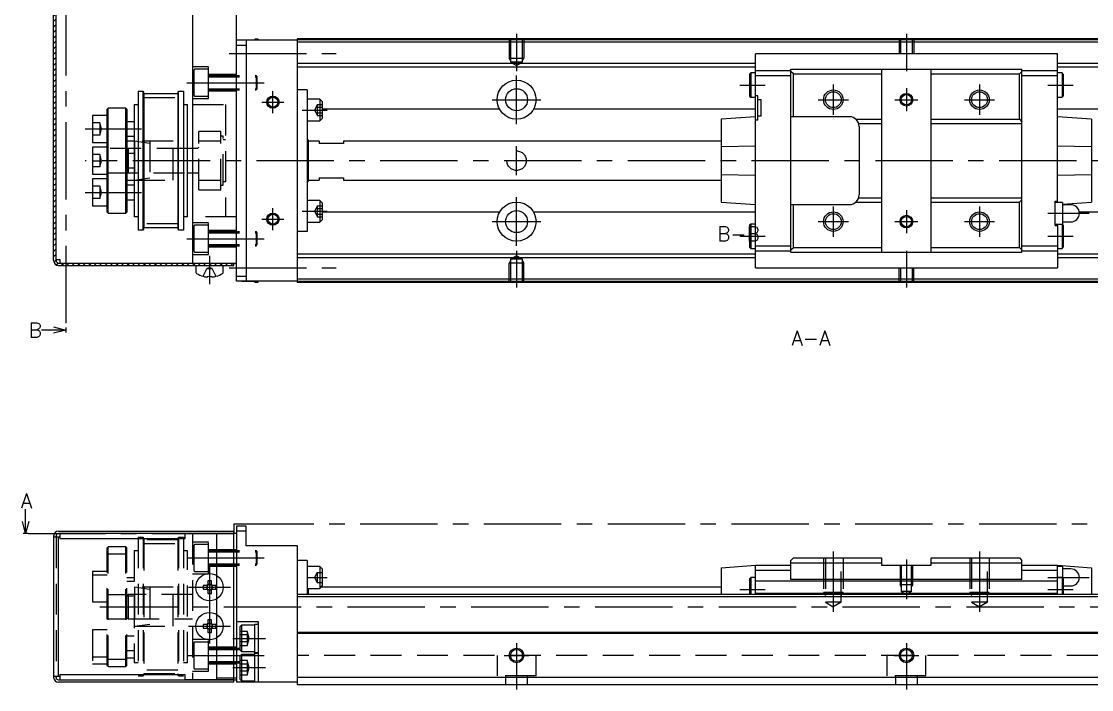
# Model space of a CAD drawing. Extents: x -2 to 518, y -8 to 266.
# Drawn here: x 186.9 to 406.6, y 9 to 146.1 of the extents above; entities that cross this region are included whole.
import ezdxf

# ---------------------------------------------------------------- set-up
doc = ezdxf.new("R2010")
doc.units = 0
doc.header["$LTSCALE"] = 0.5
doc.linetypes.add('CENTER', pattern=[50.8, 31.75, -6.35, 6.35, -6.35])
doc.linetypes.add('DASHED', pattern=[19.05, 12.7, -6.35])
doc.layers.get('0').update_dxf_attribs({"linetype": 'CONTINUOUS'})
for name, color, linetype in [('MSM_CENTER', 1, 'CENTER'), ('MSM_CONTINUOUS', 7, 'CONTINUOUS'), ('MSM_DASHED', 4, 'DASHED'), ('MSM_NARROW', 5, 'CONTINUOUS'), ('MSM_PART_NUMBER', 7, 'CONTINUOUS')]:
    doc.layers.add(name, color=color, linetype=linetype)
doc.styles.get("Standard").update_dxf_attribs({"font": 'txt.shx', "height": 3, "bigfont": 'bigfont.shx'})

# ---------------------------------------------------------------- blocks, each defined once
blk = doc.blocks.new('*X65')
at = {"color": 0}
for p, q in [((193.55, 217.92), (194.64, 219)), ((195.26, 218.5), (195.76, 219)), ((196.38, 218.5), (196.88, 219)), ((197.51, 218.5), (198.01, 219)), ((198.63, 218.5), (199.13, 219)), ((199.75, 218.5), (200.25, 219)), ((200.87, 218.5), (201.37, 219)), ((202, 218.5), (202.5, 219)), ((203.12, 218.5), (203.62, 219)), ((204.24, 218.5), (204.74, 219)), ((205.36, 218.5), (205.86, 219)), ((206.49, 218.5), (206.99, 219)), ((207.61, 218.5), (208.11, 219)), ((208.73, 218.5), (209.23, 219)), ((209.85, 218.5), (210.35, 219)), ((210.98, 218.5), (211.48, 219)), ((212.1, 218.5), (212.6, 219)), ((213.22, 218.5), (213.72, 219)), ((214.34, 218.5), (214.84, 219)), ((215.47, 218.5), (215.97, 219)), ((216.59, 218.5), (217.09, 219)), ((217.71, 218.5), (218.21, 219)), ((218.83, 218.5), (219.33, 219)), ((219.96, 218.5), (220.46, 219)), ((221.08, 218.5), (221.58, 219)), ((222.2, 218.5), (222.7, 219)), ((223.32, 218.5), (223.82, 219)), ((224.45, 218.5), (224.95, 219)), ((225.57, 218.5), (226.07, 219)), ((226.69, 218.5), (227.19, 219)), ((227.81, 218.5), (228.31, 219)), ((228.94, 218.5), (229.05, 218.62)), ((229.05, 218.62), (229.44, 219)), ((230.06, 218.5), (230.55, 219)), ((193.55, 216.79), (194.05, 217.29)), ((193.55, 215.67), (194.05, 216.17)), ((193.55, 214.55), (194.05, 215.05)), ((193.55, 213.43), (194.05, 213.93)), ((193.55, 212.3), (194.05, 212.8)), ((193.55, 211.18), (194.05, 211.68)), ((193.55, 210.06), (194.05, 210.56)), ((193.55, 208.94), (194.05, 209.44)), ((193.55, 207.81), (194.05, 208.31)), ((193.55, 206.69), (194.05, 207.19)), ((193.55, 205.57), (194.05, 206.07)), ((193.55, 204.45), (194.05, 204.95)), ((193.55, 203.32), (194.05, 203.82)), ((193.55, 202.2), (194.05, 202.7)), ((193.55, 201.08), (194.05, 201.58)), ((193.55, 199.96), (194.05, 200.46)), ((193.55, 198.83), (194.05, 199.33)), ((193.55, 197.71), (194.05, 198.21)), ((193.55, 196.59), (194.05, 197.09)), ((193.55, 195.47), (194.05, 195.97)), ((193.55, 194.34), (194.05, 194.84)), ((193.55, 193.22), (194.05, 193.72)), ((193.55, 192.1), (194.05, 192.6)), ((193.55, 190.98), (194.05, 191.48)), ((193.55, 189.85), (194.05, 190.35)), ((193.55, 188.73), (194.05, 189.23)), ((193.55, 187.61), (194.05, 188.11)), ((193.55, 186.49), (194.05, 186.99)), ((193.55, 185.36), (194.05, 185.86)), ((193.55, 184.24), (194.05, 184.74)), ((193.55, 183.12), (194.05, 183.62)), ((193.55, 182), (194.05, 182.5)), ((193.55, 180.87), (194.05, 181.37)), ((193.55, 179.75), (194.05, 180.25)), ((193.55, 178.63), (194.05, 179.13)), ((193.55, 177.51), (194.05, 178.01)), ((193.55, 176.38), (194.05, 176.88)), ((193.55, 175.26), (194.05, 175.76)), ((193.55, 174.14), (194.05, 174.64)), ((193.55, 173.02), (194.05, 173.52)), ((193.55, 171.89), (194.05, 172.39)), ((193.55, 170.77), (194.05, 171.27)), ((193.55, 169.65), (194.05, 170.15)), ((193.55, 168.53), (194.05, 169.03)), ((193.55, 167.4), (194.05, 167.9)), ((193.55, 166.28), (194.05, 166.78)), ((193.55, 165.16), (194.05, 165.66)), ((193.55, 164.03), (194.05, 164.53)), ((193.55, 162.91), (194.05, 163.41)), ((193.55, 161.79), (194.05, 162.29)), ((193.55, 160.67), (194.05, 161.17)), ((193.55, 159.54), (194.05, 160.04)), ((193.55, 158.42), (194.05, 158.92)), ((193.55, 157.3), (194.05, 157.8)), ((193.55, 156.18), (194.05, 156.68)), ((193.55, 155.05), (194.05, 155.55)), ((193.55, 153.93), (194.05, 154.43)), ((193.55, 152.81), (194.05, 153.31)), ((193.55, 151.69), (194.05, 152.19)), ((193.55, 150.56), (194.05, 151.06)), ((193.55, 149.44), (194.05, 149.94)), ((193.55, 148.32), (194.05, 148.82)), ((193.55, 147.2), (194.05, 147.7)), ((193.55, 146.07), (194.05, 146.57)), ((193.55, 144.95), (194.05, 145.45)), ((193.55, 143.83), (194.05, 144.33)), ((193.55, 142.71), (194.05, 143.21)), ((193.55, 141.58), (194.05, 142.08)), ((193.55, 140.46), (194.05, 140.96)), ((193.55, 139.34), (194.05, 139.84)), ((193.55, 138.22), (194.05, 138.72)), ((193.55, 137.09), (194.05, 137.59)), ((193.55, 135.97), (194.05, 136.47)), ((193.55, 134.85), (194.05, 135.35)), ((193.55, 133.73), (194.05, 134.23)), ((193.55, 132.6), (194.05, 133.1)), ((193.55, 131.48), (194.05, 131.98)), ((193.55, 130.36), (194.05, 130.86)), ((193.55, 129.24), (194.05, 129.74)), ((193.55, 128.11), (194.05, 128.61)), ((193.55, 126.99), (194.05, 127.49)), ((193.55, 125.87), (194.05, 126.37)), ((193.55, 124.75), (194.05, 125.25)), ((193.55, 123.62), (194.05, 124.12)), ((193.55, 122.5), (194.05, 123)), ((193.55, 121.38), (194.05, 121.88)), ((193.55, 120.26), (194.05, 120.76)), ((193.55, 119.13), (194.05, 119.63)), ((193.55, 118.01), (194.05, 118.51)), ((193.55, 116.89), (194.05, 117.39)), ((193.55, 115.77), (194.05, 116.27)), ((193.55, 114.64), (194.05, 115.14)), ((193.55, 113.52), (194.05, 114.02)), ((193.55, 112.4), (194.05, 112.9)), ((193.55, 111.28), (194.05, 111.78)), ((193.55, 110.15), (194.05, 110.65)), ((193.55, 109.03), (194.05, 109.53)), ((193.55, 107.91), (194.05, 108.41)), ((193.55, 106.79), (194.05, 107.29)), ((193.55, 105.66), (194.05, 106.16)), ((193.55, 104.54), (194.05, 105.04)), ((193.55, 103.42), (194.05, 103.92)), ((193.55, 102.3), (194.05, 102.8)), ((193.55, 101.17), (194.05, 101.67)), ((193.55, 100.05), (194.05, 100.55)), ((193.55, 98.93), (194.05, 99.43)), ((193.55, 97.81), (194.05, 98.31)), ((193.59, 96.72), (194.05, 97.18)), ((194.1, 96.11), (194.5, 96.5)), ((195.12, 96), (195.62, 96.5)), ((196.24, 96), (196.74, 96.5)), ((197.36, 96), (197.86, 96.5)), ((198.48, 96), (198.98, 96.5)), ((199.61, 96), (200.11, 96.5)), ((200.73, 96), (201.23, 96.5)), ((201.85, 96), (202.35, 96.5)), ((202.97, 96), (203.47, 96.5)), ((204.1, 96), (204.6, 96.5)), ((205.22, 96), (205.72, 96.5)), ((206.34, 96), (206.84, 96.5)), ((207.46, 96), (207.96, 96.5)), ((208.59, 96), (209.09, 96.5)), ((209.71, 96), (210.21, 96.5)), ((210.83, 96), (211.33, 96.5)), ((211.95, 96), (212.45, 96.5)), ((213.08, 96), (213.58, 96.5)), ((214.2, 96), (214.7, 96.5)), ((215.32, 96), (215.82, 96.5)), ((216.44, 96), (216.94, 96.5)), ((217.57, 96), (218.07, 96.5)), ((218.69, 96), (219.19, 96.5)), ((219.81, 96), (220.31, 96.5)), ((220.93, 96), (221.43, 96.5)), ((222.06, 96), (222.56, 96.5)), ((223.18, 96), (223.68, 96.5)), ((224.3, 96), (224.8, 96.5)), ((225.42, 96), (225.55, 96.13)), ((225.55, 96.13), (225.92, 96.5)), ((226.55, 96), (227.05, 96.5)), ((227.67, 96), (228.17, 96.5)), ((228.79, 96), (229.29, 96.5)), ((229.91, 96), (230.41, 96.5))]:
    blk.add_line(p, q, dxfattribs=at)

msp = doc.modelspace()

# ---------------------------------------------------------------- linework, layer by layer
at = {"layer": 'MSM_CENTER'}
for p, q in [((196.05, 227.02), (196.05, 83.26)), ((288.55, 143.5), (288.55, 135.87)), ((368.55, 143.5), (368.55, 135.87)), ((229.55, 139.5), (251.55, 139.5)), ((288.55, 125), (288.55, 135)), ((220.85, 133.5), (236.85, 133.5)), ((334.35, 133), (339.55, 133)), ((353.55, 133.1), (353.55, 126.9)), ((368.55, 132.37), (368.55, 127.64)), ((383.55, 133.1), (383.55, 126.9)), ((397.55, 133), (402.75, 133)), ((238.55, 127.25), (238.55, 131.75)), ((283.55, 130), (293.55, 130)), ((350.45, 130), (356.65, 130)), ((366.19, 130), (370.92, 130)), ((380.45, 130), (386.65, 130)), ((236.3, 129.5), (240.8, 129.5)), ((244.55, 127.89), (249.65, 127.89)), ((200.05, 124), (211.55, 124)), ((288.55, 114.5), (288.55, 120.5)), ((505.05, 117.5), (200.05, 117.5)), ((200.05, 111), (211.55, 111)), ((288.55, 100), (288.55, 110)), ((238.55, 103.25), (238.55, 107.75)), ((353.55, 108.1), (353.55, 101.9)), ((383.55, 108.1), (383.55, 101.9)), ((236.3, 105.5), (240.8, 105.5)), ((244.55, 107.11), (249.65, 107.11)), ((368.55, 107.37), (368.55, 102.64)), ((397.55, 106.7), (406.05, 106.7)), ((283.55, 105), (293.55, 105)), ((350.45, 105), (356.65, 105)), ((366.19, 105), (370.92, 105)), ((380.45, 105), (386.65, 105)), ((220.85, 101.5), (236.85, 101.5)), ((334.35, 102), (339.55, 102)), ((397.55, 102), (402.75, 102)), ((288.55, 99.01), (288.55, 91.5)), ((368.55, 99.01), (368.55, 91.5)), ((225.55, 98), (225.55, 92.15)), ((229.55, 95.5), (251.55, 95.5)), ((230.55, 42.5), (230.55, 41.5)), ((231.05, 43), (516.05, 43)), ((188.31, 41), (230.05, 41)), ((353.55, 37.35), (353.55, 24.96)), ((383.55, 37.35), (383.55, 24.96)), ((220.85, 36), (236.85, 36)), ((368.55, 35.7), (368.55, 27.54)), ((225.55, 34.3), (225.55, 17.7)), ((245.55, 32), (249.65, 32)), ((397.55, 32), (406.05, 32)), ((221.25, 30), (229.85, 30)), ((334.35, 29.5), (339.55, 29.5)), ((397.55, 29.5), (402.75, 29.5)), ((203.05, 26), (505.05, 26)), ((221.25, 22), (229.85, 22)), ((230.35, 19.5), (237.05, 19.5)), ((288.55, 18.5), (288.55, 9)), ((368.55, 18.5), (368.55, 9)), ((220.85, 16), (236.85, 16)), ((286.02, 16), (291.09, 16)), ((366.02, 16), (371.09, 16)), ((230.35, 13.5), (237.05, 13.5))]:
    msp.add_line(p, q, dxfattribs=at)
at = {"layer": 'MSM_CONTINUOUS'}
for p, q in [((193.55, 97), (193.55, 218)), ((194.05, 97), (194.05, 218)), ((222.05, 218.5), (222.05, 96.5)), ((231.05, 92.8), (231.05, 154.5)), ((243.55, 142.2), (231.05, 142.2)), ((231.05, 141.2), (233.05, 141.2)), ((232.16, 142.25), (232.11, 142.2)), ((234.85, 142.25), (232.16, 142.25)), ((232.16, 142.25), (232.16, 142.2)), ((233.05, 142.2), (233.05, 92.8)), ((235.55, 142.45), (234.85, 142.45)), ((234.85, 142.45), (234.85, 142.2)), ((235.55, 142.45), (235.55, 142.2)), ((243.55, 142.5), (243.55, 92.5)), ((493.55, 142.5), (243.55, 142.5)), ((493.55, 142.3), (243.55, 142.3)), ((493.55, 141.8), (243.55, 141.8)), ((399.55, 139.45), (337.55, 139.45)), ((337.55, 95.55), (337.55, 139.45)), ((399.55, 108.95), (399.55, 139.45)), ((337.55, 137.4), (243.55, 137.4)), ((337.55, 136.7), (243.55, 136.7)), ((344.85, 136.3), (392.25, 136.3)), ((344.85, 98.7), (344.85, 136.3)), ((363.45, 136.3), (363.45, 98.7)), ((373.65, 98.7), (373.65, 136.3)), ((392.25, 98.7), (392.25, 136.3)), ((493.55, 137.4), (399.55, 137.4)), ((493.55, 136.7), (399.55, 136.7)), ((336.6, 135.5), (336.35, 135.25)), ((336.35, 135.25), (336.35, 130.75)), ((337.55, 135.5), (336.6, 135.5)), ((336.6, 135.5), (336.6, 130.5)), ((337.55, 136), (344.85, 136)), ((337.55, 135), (344.85, 135)), ((345.35, 135.3), (344.85, 135.8)), ((345.35, 135.3), (363.45, 135.3)), ((345.35, 126.5), (345.35, 135.3)), ((373.65, 135.3), (391.75, 135.3)), ((392.25, 135.8), (391.75, 135.3)), ((391.75, 126), (391.75, 135.3)), ((392.25, 136), (399.55, 136)), ((392.25, 135), (399.55, 135)), ((400.5, 135.5), (399.55, 135.5)), ((400.5, 135.5), (400.5, 130.5)), ((400.75, 135.25), (400.5, 135.5)), ((400.75, 135.25), (400.75, 130.75)), ((245.55, 132), (243.55, 132)), ((245.55, 132), (245.55, 103)), ((210.88, 131.75), (211.92, 131.75)), ((210.88, 131.75), (210.88, 103.25)), ((211.92, 131.75), (212.05, 131.25)), ((211.92, 103.25), (211.92, 131.75)), ((212.05, 131.25), (212.05, 103.75)), ((219.05, 131.23), (212.05, 131.23)), ((219.05, 131.25), (219.19, 131.75)), ((219.05, 131.25), (219.05, 103.75)), ((219.19, 131.75), (220.22, 131.75)), ((219.19, 103.25), (219.19, 131.75)), ((220.22, 131.75), (220.22, 103.25)), ((248.15, 130.14), (245.55, 130.14)), ((248.15, 130.14), (248.15, 125.64)), ((248.65, 129.64), (248.15, 130.14)), ((248.65, 129.64), (248.65, 126.14)), ((336.35, 130.75), (336.6, 130.5)), ((336.6, 130.5), (337.55, 130.5)), ((338.05, 130.8), (337.55, 130.8)), ((338.05, 125.8), (338.05, 130.8)), ((338.75, 130), (338.05, 130)), ((338.75, 126.6), (338.75, 130)), ((399.55, 130.5), (400.5, 130.5)), ((400.5, 130.5), (400.75, 130.75)), ((204.75, 128.25), (204.55, 128.05)), ((204.55, 106.95), (204.55, 128.05)), ((208.35, 128.25), (204.75, 128.25)), ((204.75, 106.75), (204.75, 128.25)), ((208.55, 128.05), (208.35, 128.25)), ((208.35, 106.75), (208.35, 128.25)), ((208.55, 128.05), (208.55, 106.95)), ((210.05, 129), (210.88, 129)), ((210.05, 129), (210.05, 106)), ((220.22, 129), (221.05, 129)), ((221.05, 106), (221.05, 129)), ((285.07, 128.04), (248.65, 128.04)), ((337.55, 128.04), (292.04, 128.04)), ((445.07, 128.04), (399.55, 128.04)), ((204.55, 126.75), (201.55, 126.75)), ((201.55, 126.75), (201.55, 121.25)), ((210.05, 125.5), (208.55, 125.5)), ((245.55, 125.64), (248.15, 125.64)), ((248.15, 125.64), (248.65, 126.14)), ((337.55, 126.5), (330.55, 126)), ((330.55, 126), (330.55, 109)), ((338.05, 125.8), (337.55, 125.8)), ((338.75, 126.6), (338.05, 126.6)), ((356.85, 126.5), (344.85, 126.5)), ((358.18, 126), (363.45, 126)), ((373.65, 126), (391.75, 126)), ((391.75, 126), (392.25, 125.5)), ((406.55, 126), (399.55, 126.5)), ((406.55, 126), (406.55, 109)), ((358.76, 125.1), (363.45, 125.1)), ((358.85, 124.5), (358.85, 110.5)), ((373.65, 125.1), (392.25, 125.1)), ((201.55, 121.25), (204.55, 121.25)), ((208.55, 122.5), (210.05, 122.5)), ((210.05, 121.5), (208.55, 121.5)), ((245.75, 121.75), (245.55, 121.75)), ((245.75, 121.75), (245.75, 113.25)), ((248.05, 121.5), (245.75, 121.5)), ((248.05, 121.5), (248.05, 121)), ((253.05, 121), (248.05, 121)), ((253.05, 121.5), (253.05, 121)), ((330.55, 121.5), (253.05, 121.5)), ((204.55, 120.25), (201.55, 120.25)), ((201.55, 120.25), (201.55, 114.75)), ((222.05, 120), (221.05, 120)), ((337.55, 120.46), (330.55, 120.37)), ((406.55, 120.37), (399.55, 120.46)), ((201.55, 114.75), (204.55, 114.75)), ((221.05, 115), (222.05, 115)), ((330.55, 114.63), (337.55, 114.54)), ((399.55, 114.54), (406.55, 114.63)), ((204.55, 113.75), (201.55, 113.75)), ((201.55, 113.75), (201.55, 108.25)), ((208.55, 113.5), (210.05, 113.5)), ((210.05, 112.5), (208.55, 112.5)), ((245.55, 113.25), (245.75, 113.25)), ((245.75, 113.5), (248.05, 113.5)), ((248.05, 114), (253.05, 114)), ((248.05, 114), (248.05, 113.5)), ((253.05, 114), (253.05, 113.5)), ((253.05, 113.5), (330.55, 113.5)), ((358.76, 109.9), (363.45, 109.9)), ((373.65, 109.9), (392.25, 109.9)), ((201.55, 108.25), (204.55, 108.25)), ((208.55, 109.5), (210.05, 109.5)), ((248.15, 109.36), (245.55, 109.36)), ((248.15, 109.36), (248.15, 104.86)), ((248.65, 108.86), (248.15, 109.36)), ((248.65, 108.86), (248.65, 105.36)), ((330.55, 109), (337.55, 108.5)), ((344.85, 108.5), (356.85, 108.5)), ((345.35, 99.7), (345.35, 108.5)), ((358.18, 109), (363.45, 109)), ((373.65, 109), (391.75, 109)), ((392.25, 109.5), (391.75, 109)), ((391.75, 99.7), (391.75, 109)), ((399.05, 109.2), (399.55, 109.2)), ((399.05, 104.2), (399.05, 109.2)), ((400.55, 108.95), (399.05, 108.95)), ((400.55, 108.57), (406.55, 109)), ((400.55, 108.95), (400.55, 104.45)), ((402.3, 108.45), (400.55, 108.45)), ((204.55, 106.95), (204.75, 106.75)), ((204.75, 106.75), (208.35, 106.75)), ((208.35, 106.75), (208.55, 106.95)), ((210.88, 106), (210.05, 106)), ((221.05, 106), (220.22, 106)), ((285.07, 106.96), (248.65, 106.96)), ((337.55, 106.96), (292.04, 106.96)), ((445.07, 106.96), (404.03, 106.96)), ((211.92, 103.25), (210.88, 103.25)), ((212.05, 103.75), (211.92, 103.25)), ((212.05, 103.77), (219.05, 103.77)), ((219.19, 103.25), (219.05, 103.75)), ((220.22, 103.25), (219.19, 103.25)), ((245.55, 104.86), (248.15, 104.86)), ((248.15, 104.86), (248.65, 105.36)), ((336.6, 104.5), (336.35, 104.25)), ((336.35, 104.25), (336.35, 99.75)), ((336.6, 104.5), (336.6, 99.5)), ((337.55, 104.5), (336.6, 104.5)), ((399.05, 104.45), (400.55, 104.45)), ((399.05, 104.2), (399.55, 104.2)), ((399.55, 104.45), (399.55, 95.55)), ((400.5, 104.45), (400.5, 99.5)), ((400.55, 104.95), (402.3, 104.95)), ((400.75, 104.25), (400.55, 104.45)), ((400.75, 104.25), (400.75, 99.75)), ((245.55, 103), (243.55, 103)), ((336.35, 99.75), (336.6, 99.5)), ((336.6, 99.5), (337.55, 99.5)), ((337.55, 100), (344.85, 100)), ((337.55, 99), (344.85, 99)), ((344.85, 99.2), (345.35, 99.7)), ((345.35, 99.7), (363.45, 99.7)), ((373.65, 99.7), (391.75, 99.7)), ((391.75, 99.7), (392.25, 99.2)), ((392.25, 100), (399.55, 100)), ((392.25, 99), (399.55, 99)), ((399.55, 99.5), (400.5, 99.5)), ((400.5, 99.5), (400.75, 99.75)), ((194.05, 97.25), (194.8, 97.25)), ((194.8, 97.25), (194.8, 96.5)), ((337.55, 98.3), (243.55, 98.3)), ((337.55, 97.6), (243.55, 97.6)), ((344.85, 98.7), (392.25, 98.7)), ((493.55, 98.3), (399.55, 98.3)), ((493.55, 97.6), (399.55, 97.6)), ((194.55, 96.5), (231.05, 96.5)), ((194.55, 96), (230.55, 96)), ((222.75, 96), (222.75, 94.6)), ((228.35, 94.6), (228.35, 96)), ((230.55, 96), (230.55, 96.5)), ((337.55, 95.55), (399.55, 95.55)), ((224.99, 93.65), (225.18, 93.65)), ((225.18, 93.65), (225.18, 93.79)), ((225.92, 93.65), (225.92, 93.79)), ((225.92, 93.65), (226.12, 93.65)), ((231.05, 93.8), (233.05, 93.8)), ((243.55, 92.8), (231.05, 92.8)), ((232.11, 92.8), (232.16, 92.75)), ((232.16, 92.8), (232.16, 92.75)), ((232.16, 92.75), (234.85, 92.75)), ((234.85, 92.55), (234.85, 92.8)), ((234.85, 92.55), (235.55, 92.55)), ((235.55, 92.55), (235.55, 92.8)), ((493.55, 93.2), (243.55, 93.2)), ((493.55, 92.7), (243.55, 92.7)), ((493.55, 92.5), (243.55, 92.5)), ((196.05, 82.76), (191.05, 82.76)), ((193.55, 83.43), (196.05, 82.76)), ((196.05, 82.76), (193.55, 82.09)), ((196.05, 83.26), (196.05, 82.26)), ((187.81, 41), (187.81, 46)), ((187.81, 41), (187.14, 43.5)), ((188.48, 43.5), (187.81, 41)), ((230.55, 43), (231.05, 43)), ((230.55, 43), (230.55, 42.5)), ((231.05, 42.5), (231.05, 10.5)), ((233.05, 42.5), (231.05, 42.5)), ((233.05, 38.5), (233.05, 42.5)), ((188.31, 41), (187.31, 41)), ((193.55, 40.5), (193.55, 11.5)), ((194.8, 40.25), (193.55, 40.25)), ((194.05, 40.25), (194.05, 40.5)), ((194.55, 41.5), (230.55, 41.5)), ((231.05, 41), (194.55, 41)), ((194.55, 11.75), (194.55, 40.25)), ((194.8, 41), (194.8, 40)), ((220.55, 41), (194.8, 41)), ((194.8, 40), (220.55, 40)), ((220.55, 40), (220.55, 41)), ((230.55, 40.93), (220.55, 40.93)), ((227.05, 11), (227.05, 41)), ((230.55, 41), (230.05, 41)), ((230.55, 41.5), (230.55, 41)), ((230.55, 41), (230.55, 41.5)), ((230.55, 11.07), (230.55, 40.93)), ((233.05, 41.5), (231.05, 41.5)), ((243.55, 38.5), (233.05, 38.5)), ((243.55, 38.5), (243.55, 10)), ((245.55, 35.5), (243.55, 35.5)), ((245.55, 35.5), (245.55, 28.5)), ((344.85, 35.5), (345.35, 36)), ((344.85, 31.59), (344.85, 35.5)), ((345.35, 36), (363.45, 36)), ((363.45, 36), (363.45, 34.5)), ((373.65, 34.5), (373.65, 36)), ((373.65, 36), (391.75, 36)), ((391.75, 36), (392.25, 35.5)), ((392.25, 31.59), (392.25, 35.5)), ((248.15, 34.25), (245.55, 34.25)), ((248.65, 33.75), (248.15, 34.25)), ((248.15, 34.25), (248.15, 29.75)), ((248.65, 33.75), (248.65, 30.25)), ((330.55, 34), (337.55, 34.5)), ((330.55, 34), (330.55, 28.5)), ((337.55, 28.5), (337.55, 34.5)), ((337.55, 34.5), (344.85, 34.5)), ((337.55, 33.5), (344.85, 33.5)), ((344.85, 35), (363.45, 35)), ((363.45, 34.5), (373.65, 34.5)), ((373.65, 35), (392.25, 35)), ((392.25, 34.5), (399.55, 34.5)), ((392.25, 33.5), (399.55, 33.5)), ((399.55, 34.5), (406.55, 34)), ((399.55, 28.5), (399.55, 34.5)), ((400.55, 34.25), (399.55, 34.25)), ((400.55, 34.25), (400.55, 31.95)), ((402.3, 33.75), (400.55, 33.75)), ((406.55, 34), (406.55, 28.5)), ((225.18, 31.31), (225.18, 30.42)), ((225.92, 30.42), (225.92, 31.31)), ((336.6, 32), (336.35, 31.75)), ((336.35, 31.75), (336.35, 28.5)), ((337.55, 32), (336.6, 32)), ((336.6, 32), (336.6, 28.5)), ((337.55, 31.3), (399.55, 31.3)), ((392.25, 31.59), (344.85, 31.59)), ((400.5, 32), (399.55, 32)), ((400.75, 31.75), (400.5, 32)), ((400.5, 32), (400.5, 28.5)), ((400.75, 31.75), (400.75, 28.5)), ((225.14, 30.37), (224.25, 30.37)), ((224.25, 29.63), (225.14, 29.63)), ((225.03, 30.37), (225.03, 30.18)), ((225.03, 29.82), (225.03, 29.63)), ((225.38, 30.53), (225.18, 30.53)), ((225.18, 29.58), (225.18, 28.69)), ((225.92, 30.53), (225.73, 30.53)), ((225.73, 29.47), (225.92, 29.47)), ((225.92, 28.69), (225.92, 29.58)), ((226.86, 30.37), (225.97, 30.37)), ((225.97, 29.63), (226.86, 29.63)), ((226.08, 30.18), (226.08, 30.37)), ((226.08, 29.63), (226.08, 29.82)), ((245.55, 29.75), (248.15, 29.75)), ((245.75, 29.75), (245.75, 28.5)), ((248.15, 29.75), (248.65, 30.25)), ((330.55, 30), (248.4, 30)), ((337.55, 28.8), (399.55, 28.8)), ((400.75, 30.25), (402.3, 30.25)), ((493.55, 28.5), (243.55, 28.5)), ((493.55, 28), (243.55, 28)), ((225.14, 22.37), (224.25, 22.37)), ((225.03, 22.37), (225.03, 22.18)), ((225.18, 23.31), (225.18, 22.42)), ((225.38, 22.53), (225.18, 22.53)), ((225.92, 22.53), (225.73, 22.53)), ((225.92, 22.42), (225.92, 23.31)), ((226.86, 22.37), (225.97, 22.37)), ((226.08, 22.18), (226.08, 22.37)), ((231.05, 23), (235.55, 23)), ((231.85, 21.94), (232.16, 22.25)), ((232.16, 22.25), (234.85, 22.25)), ((232.16, 16.75), (232.16, 22.25)), ((234.85, 22.45), (235.55, 22.45)), ((234.85, 16.55), (234.85, 22.45)), ((235.55, 23), (235.55, 10.5)), ((224.25, 21.63), (225.14, 21.63)), ((225.03, 21.82), (225.03, 21.63)), ((225.18, 21.58), (225.18, 20.69)), ((225.73, 21.47), (225.92, 21.47)), ((225.92, 20.69), (225.92, 21.58)), ((225.97, 21.63), (226.86, 21.63)), ((226.08, 21.63), (226.08, 21.82)), ((231.85, 17.06), (231.85, 21.94)), ((493.55, 20.7), (243.55, 20.7)), ((493.55, 20.5), (243.55, 20.5)), ((232.16, 16.75), (231.85, 17.06)), ((231.85, 15.94), (232.16, 16.25)), ((231.85, 11.06), (231.85, 15.94)), ((234.85, 16.75), (232.16, 16.75)), ((232.16, 16.25), (234.85, 16.25)), ((232.16, 10.75), (232.16, 16.25)), ((235.55, 16.55), (234.85, 16.55)), ((234.85, 16.45), (235.55, 16.45)), ((234.85, 10.55), (234.85, 16.45)), ((193.55, 11.75), (194.8, 11.75)), ((194.05, 11.5), (194.05, 11.75)), ((194.55, 11), (231.05, 11)), ((220.55, 12), (194.8, 12)), ((194.8, 12), (194.8, 11)), ((194.8, 11), (220.55, 11)), ((220.55, 11), (220.55, 12)), ((220.55, 11.07), (230.55, 11.07)), ((231.05, 11.34), (227.05, 11.34)), ((230.55, 10.5), (230.55, 11)), ((232.16, 10.75), (231.85, 11.06)), ((493.55, 11.5), (243.55, 11.5)), ((230.55, 10.5), (194.55, 10.5)), ((243.55, 10.5), (231.05, 10.5)), ((234.85, 10.75), (232.16, 10.75)), ((235.55, 10.55), (234.85, 10.55)), ((493.55, 10), (243.55, 10))]:
    msp.add_line(p, q, dxfattribs=at)
for centre, radius in [((288.55, 130), 4), ((288.55, 130), 2.25), ((238.55, 129.5), 1.01), ((353.55, 130), 1.62), ((368.55, 130), 1.06), ((383.55, 130), 1.62), ((288.55, 105), 4), ((238.55, 105.5), 1.01), ((288.55, 105), 2.25), ((353.55, 105), 1.62), ((368.55, 105), 1.06), ((383.55, 105), 1.62), ((225.55, 30), 2.8), ((225.55, 30), 0.556), ((225.55, 22), 2.8), ((225.55, 22), 0.556), ((288.55, 16), 1.23), ((368.55, 16), 1.23)]:
    msp.add_circle(centre, radius, dxfattribs=at)
for centre, radius, start, end in [((356.85, 124.5), 2, 0, 90), ((356.85, 110.5), 2, 270, 0), ((402.3, 106.7), 1.75, 270, 90), ((194.55, 97), 1, 180, 270), ((194.55, 97), 0.5, 180, 270), ((223.02, 94.6), 0.27, 180, 237.664), ((228.08, 94.6), 0.27, 302.336, 0), ((225.55, 98.6), 5, 237.664, 254.7809), ((225.42, 93.2), 1.31, 153.2706, 153.8823), ((225.55, 98.6), 4.99, 254.8121, 263.4966), ((225.55, 99.25), 5.48, 266.1268, 273.8732), ((225.55, 98.6), 4.99, 276.5034, 285.1879), ((234.78, 97.73), 8.85, 206.466, 206.5565), ((225.55, 98.6), 5, 285.2193, 302.336), ((194.55, 40.5), 1, 90, 180), ((194.55, 40.5), 0.5, 90, 180), ((402.3, 32), 1.75, 270, 90), ((225.55, 20.34), 10.98, 88.0683, 91.9317), ((235.22, 30), 10.98, 178.0683, 181.9317), ((225.55, 30), 0.675, 123.2306, 146.7694), ((225.55, 30), 0.675, 213.2306, 236.7694), ((225.55, 39.66), 10.98, 268.0683, 271.9317), ((225.55, 30), 0.675, 33.2306, 56.7694), ((225.55, 30), 0.675, 303.2306, 326.7694), ((215.89, 30), 10.98, 358.0683, 1.9317), ((235.22, 22), 10.98, 178.0683, 181.9317), ((225.55, 22), 0.675, 123.2306, 146.7694), ((225.55, 12.34), 10.98, 88.0683, 91.9317), ((225.55, 22), 0.675, 33.2306, 56.7694), ((215.89, 22), 10.98, 358.0683, 1.9317), ((225.55, 22), 0.675, 213.2306, 236.7694), ((225.55, 31.66), 10.98, 268.0683, 271.9317), ((225.55, 22), 0.675, 303.2306, 326.7694), ((194.55, 11.5), 1, 180, 270), ((194.55, 11.5), 0.5, 180, 270)]:
    msp.add_arc(centre, radius, start, end, dxfattribs=at)
at = {"layer": 'MSM_DASHED'}
for p, q in [((287.05, 142.5), (287.05, 138.5)), ((287.32, 142.5), (287.32, 137.7)), ((289.78, 137.7), (289.78, 142.5)), ((290.05, 142.5), (290.05, 138.5)), ((367.05, 142.5), (367.05, 139.45)), ((367.32, 142.5), (367.32, 139.45)), ((369.78, 139.45), (369.78, 142.5)), ((370.05, 142.5), (370.05, 139.45)), ((287.05, 138.5), (290.05, 138.5)), ((287.32, 138.03), (287.05, 138.5)), ((289.78, 138.03), (290.05, 138.5)), ((225.35, 136.75), (222.05, 136.75)), ((225.35, 136.25), (222.5, 136.25)), ((225.35, 130.25), (225.35, 136.75)), ((287.32, 137.7), (288.55, 136.99)), ((289.78, 137.7), (287.32, 137.7)), ((288.55, 136.99), (289.78, 137.7)), ((222.35, 136.1), (222.35, 130.9)), ((231.05, 135.2), (225.35, 135.2)), ((225.35, 135), (235.08, 135)), ((225.35, 134.73), (235.35, 134.73)), ((235.35, 134.73), (235.08, 135)), ((235.08, 135), (235.08, 132)), ((235.35, 132.27), (235.35, 134.73)), ((225.35, 132.27), (235.35, 132.27)), ((225.35, 132), (235.08, 132)), ((225.35, 131.8), (231.05, 131.8)), ((235.08, 132), (235.35, 132.27)), ((212.05, 130.49), (219.05, 130.49)), ((222.05, 130.25), (225.35, 130.25)), ((222.5, 130.75), (225.35, 130.75)), ((222.05, 129), (231.05, 129)), ((228.8, 129), (228.8, 106)), ((247.65, 128.89), (247.08, 127.89)), ((247.08, 127.89), (247.65, 126.89)), ((247.65, 129.05), (248.65, 129.05)), ((247.65, 129.05), (247.65, 126.74)), ((247.65, 128.47), (248.65, 128.47)), ((203.05, 125.25), (201.55, 125.25)), ((203.05, 125.25), (203.05, 122.75)), ((203.39, 124), (203.05, 125.25)), ((247.65, 127.31), (248.65, 127.31)), ((247.65, 126.74), (248.65, 126.74)), ((201.55, 124), (203.05, 124)), ((203.05, 122.75), (203.39, 124)), ((223.35, 111.5), (223.35, 123.5)), ((227.85, 123.5), (223.35, 123.5)), ((227.85, 111.5), (227.85, 123.5)), ((203.05, 122.75), (201.55, 122.75)), ((218.05, 121.5), (210.05, 121.5)), ((213.3, 121.05), (210.13, 121.5)), ((210.13, 121.5), (210.13, 113.5)), ((213.3, 121.5), (213.3, 113.5)), ((218.05, 113.5), (218.05, 121.5)), ((223.35, 121.57), (227.85, 121.57)), ((228.35, 122.5), (227.85, 122.5)), ((228.35, 112.5), (228.35, 122.5)), ((228.8, 121.75), (228.35, 121.75)), ((203.05, 118.75), (201.55, 118.75)), ((203.05, 118.75), (203.05, 116.25)), ((203.39, 117.5), (203.05, 118.75)), ((221.05, 120), (204.55, 120)), ((208.85, 120), (208.35, 119.5)), ((208.35, 119.5), (208.35, 115.5)), ((210.05, 119), (208.55, 119)), ((208.85, 120), (208.85, 115)), ((223.05, 120), (222.05, 120)), ((223.35, 120.3), (223.05, 120)), ((201.55, 117.5), (203.05, 117.5)), ((203.05, 116.25), (203.39, 117.5)), ((203.05, 116.25), (201.55, 116.25)), ((204.55, 115), (221.05, 115)), ((208.35, 115.5), (208.85, 115)), ((208.55, 116), (210.05, 116)), ((222.05, 115), (223.05, 115)), ((223.05, 115), (223.35, 114.7)), ((203.05, 112.25), (201.55, 112.25)), ((203.05, 112.25), (203.05, 109.75)), ((203.39, 111), (203.05, 112.25)), ((210.05, 113.5), (218.05, 113.5)), ((210.13, 113.5), (213.3, 113.95)), ((227.85, 113.43), (223.35, 113.43)), ((227.85, 112.5), (228.35, 112.5)), ((228.35, 113.25), (228.8, 113.25)), ((201.55, 111), (203.05, 111)), ((203.05, 109.75), (203.39, 111)), ((223.35, 111.5), (227.85, 111.5)), ((203.05, 109.75), (201.55, 109.75)), ((247.65, 108.11), (247.08, 107.11)), ((247.65, 108.26), (248.65, 108.26)), ((247.65, 108.26), (247.65, 105.95)), ((247.65, 107.69), (248.65, 107.69)), ((231.05, 106), (222.05, 106)), ((247.08, 107.11), (247.65, 106.11)), ((247.65, 106.53), (248.65, 106.53)), ((247.65, 105.95), (248.65, 105.95)), ((219.05, 104.51), (212.05, 104.51)), ((225.35, 104.75), (222.05, 104.75)), ((222.35, 104.1), (222.35, 98.9)), ((225.35, 104.25), (222.5, 104.25)), ((225.35, 98.25), (225.35, 104.75)), ((231.05, 103.2), (225.35, 103.2)), ((225.35, 103), (235.08, 103)), ((225.35, 102.73), (235.35, 102.73)), ((235.35, 102.73), (235.08, 103)), ((235.08, 103), (235.08, 100)), ((235.35, 100.27), (235.35, 102.73)), ((225.35, 100.27), (235.35, 100.27)), ((225.35, 100), (235.08, 100)), ((225.35, 99.8), (231.05, 99.8)), ((235.08, 100), (235.35, 100.27)), ((222.05, 98.25), (225.35, 98.25)), ((222.5, 98.75), (225.35, 98.75)), ((287.32, 96.97), (287.05, 96.5)), ((288.55, 98.01), (287.32, 97.3)), ((287.32, 97.3), (287.32, 92.5)), ((289.78, 97.3), (287.32, 97.3)), ((289.78, 97.3), (288.55, 98.01)), ((289.78, 92.5), (289.78, 97.3)), ((289.78, 96.97), (290.05, 96.5)), ((224.25, 93.79), (224.99, 95.28)), ((225, 95.35), (224.99, 95.28)), ((225.55, 95.53), (225, 95.35)), ((225, 95.35), (226.11, 95.35)), ((226.11, 95.35), (225.55, 95.53)), ((226.11, 95.28), (226.11, 95.35)), ((226.11, 95.28), (226.86, 93.79)), ((290.05, 96.5), (287.05, 96.5)), ((287.05, 92.5), (287.05, 96.5)), ((290.05, 92.5), (290.05, 96.5)), ((367.05, 92.5), (367.05, 95.55)), ((367.32, 95.55), (367.32, 92.5)), ((369.78, 92.5), (369.78, 95.55)), ((370.05, 92.5), (370.05, 95.55)), ((194.05, 40.25), (194.05, 11.75)), ((210.88, 40.25), (211.92, 40.25)), ((210.88, 40.25), (210.88, 11.75)), ((211.92, 40.25), (212.05, 39.75)), ((211.92, 40.25), (211.92, 11.75)), ((212.05, 39.75), (212.05, 12.25)), ((219.05, 39.73), (212.05, 39.73)), ((219.05, 39.75), (219.19, 40.25)), ((219.05, 39.75), (219.05, 12.25)), ((219.19, 40.25), (220.22, 40.25)), ((219.19, 40.25), (219.19, 11.75)), ((220.22, 40.25), (220.22, 11.75)), ((222.05, 41), (222.05, 11)), ((204.75, 38.25), (204.55, 38.05)), ((204.55, 13.95), (204.55, 38.05)), ((208.35, 38.25), (204.75, 38.25)), ((204.75, 13.75), (204.75, 38.25)), ((208.55, 38.05), (208.35, 38.25)), ((208.35, 13.75), (208.35, 38.25)), ((208.55, 13.95), (208.55, 38.05)), ((210.05, 37.5), (210.05, 14.5)), ((210.05, 37.5), (210.88, 37.5)), ((212.05, 38.99), (219.05, 38.99)), ((220.22, 37.5), (221.05, 37.5)), ((221.05, 14.5), (221.05, 37.5)), ((225.35, 39.25), (222.05, 39.25)), ((222.35, 38.6), (222.35, 33.4)), ((225.35, 38.75), (222.5, 38.75)), ((225.35, 32.75), (225.35, 39.25)), ((231.05, 37.7), (225.35, 37.7)), ((225.35, 37.5), (235.08, 37.5)), ((235.35, 37.23), (235.08, 37.5)), ((235.08, 37.5), (235.08, 34.5)), ((204.75, 36.75), (204.55, 36.55)), ((208.35, 36.75), (204.75, 36.75)), ((208.55, 36.55), (208.35, 36.75)), ((225.35, 37.23), (235.35, 37.23)), ((235.35, 34.77), (235.35, 37.23)), ((351.55, 36), (351.55, 29)), ((351.93, 36), (351.93, 26.9)), ((355.18, 26.9), (355.18, 36)), ((355.55, 36), (355.55, 29)), ((381.55, 36), (381.55, 29)), ((381.93, 36), (381.93, 26.9)), ((385.18, 26.9), (385.18, 36)), ((385.55, 36), (385.55, 29)), ((201.55, 33.25), (201.55, 27)), ((204.55, 33.25), (201.55, 33.25)), ((222.5, 33.25), (225.35, 33.25)), ((225.35, 34.77), (235.35, 34.77)), ((225.35, 34.5), (235.08, 34.5)), ((225.35, 34.3), (231.05, 34.3)), ((235.08, 34.5), (235.35, 34.77)), ((247.65, 33), (247.08, 32)), ((247.65, 33), (248.65, 33)), ((247.65, 33), (247.65, 31)), ((367.25, 34.5), (367.25, 30.5)), ((367.5, 34.5), (367.5, 29.15)), ((369.61, 29.15), (369.61, 34.5)), ((369.85, 30.5), (369.85, 34.5)), ((204.55, 32.5), (201.55, 32.5)), ((208.55, 32), (210.05, 32)), ((208.55, 31.25), (210.05, 31.25)), ((222.05, 32.75), (225.35, 32.75)), ((247.08, 32), (247.65, 31)), ((247.65, 32), (248.65, 32)), ((247.65, 31), (248.65, 31)), ((218.05, 30), (210.05, 30)), ((213.3, 29.55), (210.13, 30)), ((210.13, 30), (210.13, 22)), ((213.3, 30), (213.3, 22)), ((218.05, 22), (218.05, 30)), ((351.55, 29), (355.55, 29)), ((351.55, 29), (351.93, 28.3)), ((355.18, 28.3), (355.55, 29)), ((369.85, 30.5), (367.25, 30.5)), ((367.5, 30.05), (367.25, 30.5)), ((369.61, 29.15), (367.5, 29.15)), ((367.5, 29.15), (368.55, 28.54)), ((369.61, 29.15), (368.55, 28.54)), ((369.61, 30.05), (369.85, 30.5)), ((381.55, 29), (385.55, 29)), ((381.55, 29), (381.93, 28.3)), ((385.18, 28.3), (385.55, 29)), ((201.55, 27), (204.55, 27)), ((204.55, 28.5), (208.55, 28.5)), ((208.85, 28.5), (208.35, 28)), ((208.55, 28.25), (210.05, 28.25)), ((208.85, 28.5), (208.85, 23.5)), ((222.05, 28.5), (208.85, 28.5)), ((355.18, 26.9), (351.93, 26.9)), ((351.93, 26.9), (353.55, 25.96)), ((355.18, 26.9), (353.55, 25.96)), ((385.18, 26.9), (381.93, 26.9)), ((381.93, 26.9), (383.55, 25.96)), ((385.18, 26.9), (383.55, 25.96)), ((204.55, 23.5), (208.55, 23.5)), ((208.35, 24), (208.85, 23.5)), ((208.85, 23.5), (222.05, 23.5)), ((210.05, 22), (218.05, 22)), ((210.13, 22), (213.3, 22.45)), ((201.55, 21.25), (201.55, 14.25)), ((204.55, 21.25), (201.55, 21.25)), ((208.55, 20), (210.05, 20)), ((233.35, 20.94), (231.85, 20.94)), ((233.35, 20.22), (231.85, 20.22)), ((233.35, 18.06), (233.35, 20.94)), ((233.69, 19.5), (233.35, 20.75)), ((225.35, 19.25), (222.05, 19.25)), ((222.35, 18.6), (222.35, 13.4)), ((225.35, 18.75), (222.5, 18.75)), ((225.35, 12.75), (225.35, 19.25)), ((231.05, 17.7), (225.35, 17.7)), ((233.35, 18.78), (231.85, 18.78)), ((231.85, 18.06), (233.35, 18.06)), ((233.35, 18.25), (233.69, 19.5)), ((201.55, 15.75), (204.55, 15.75)), ((204.55, 15.45), (204.75, 15.25)), ((208.35, 15.25), (208.55, 15.45)), ((208.55, 17), (210.05, 17)), ((208.55, 15.5), (210.05, 15.5)), ((225.35, 17.5), (231.85, 17.5)), ((225.35, 17.23), (231.85, 17.23)), ((235.08, 16.55), (235.08, 16.45)), ((235.35, 16.45), (235.35, 16.55)), ((493.55, 16), (243.55, 16)), ((284.55, 16), (284.55, 11.8)), ((292.55, 11.8), (292.55, 16)), ((364.55, 16), (364.55, 11.8)), ((372.55, 11.8), (372.55, 16)), ((201.55, 14.25), (204.55, 14.25)), ((204.55, 13.95), (204.75, 13.75)), ((204.75, 15.25), (208.35, 15.25)), ((204.75, 13.75), (208.35, 13.75)), ((208.35, 13.75), (208.55, 13.95)), ((210.88, 14.5), (210.05, 14.5)), ((221.05, 14.5), (220.22, 14.5)), ((222.5, 13.25), (225.35, 13.25)), ((225.35, 14.77), (231.85, 14.77)), ((225.35, 14.5), (231.85, 14.5)), ((225.35, 14.3), (231.05, 14.3)), ((233.35, 14.94), (231.85, 14.94)), ((233.35, 14.22), (231.85, 14.22)), ((233.35, 12.06), (233.35, 14.94)), ((233.69, 13.5), (233.35, 14.75)), ((233.35, 12.25), (233.69, 13.5)), ((211.92, 11.75), (210.88, 11.75)), ((212.05, 12.25), (211.92, 11.75)), ((219.05, 13.01), (212.05, 13.01)), ((212.05, 12.27), (219.05, 12.27)), ((219.19, 11.75), (219.05, 12.25)), ((220.22, 11.75), (219.19, 11.75)), ((222.05, 12.75), (225.35, 12.75)), ((233.35, 12.78), (231.85, 12.78)), ((231.85, 12.06), (233.35, 12.06)), ((292.55, 11.8), (284.55, 11.8)), ((286.3, 11.8), (286.3, 10)), ((290.8, 10), (290.8, 11.8)), ((372.55, 11.8), (364.55, 11.8)), ((366.3, 11.8), (366.3, 10)), ((370.8, 10), (370.8, 11.8))]:
    msp.add_line(p, q, dxfattribs=at)
msp.add_circle((288.55, 117.5), 2, dxfattribs=at)
for centre, start, end in [((222.5, 136.1), 90, 180), ((222.5, 130.9), 180, 270), ((222.5, 104.1), 90, 180), ((222.5, 98.9), 180, 270), ((222.5, 38.6), 90, 180), ((222.5, 33.4), 180, 270), ((222.5, 18.6), 90, 180), ((222.5, 13.4), 180, 270)]:
    msp.add_arc(centre, 0.15, start, end, dxfattribs=at)
at = {"layer": 'MSM_NARROW'}
for centre, radius in [((353.55, 130), 2), ((383.55, 130), 2), ((238.55, 129.5), 1.25), ((368.55, 130), 1.3), ((238.55, 105.5), 1.25), ((353.55, 105), 2), ((368.55, 105), 1.3), ((383.55, 105), 2), ((288.55, 16), 1.5), ((368.55, 16), 1.5)]:
    msp.add_circle(centre, radius, dxfattribs=at)

# ---------------------------------------------------------------- block references
at = {"layer": 'MSM_NARROW', "linetype": 'CONTINUOUS'}
msp.add_blockref('*X65', (0, 0), dxfattribs=at)

# ---------------------------------------------------------------- texts
at = {"layer": 'MSM_PART_NUMBER'}
for s, p in [('B-B', (329.73, 100.98)), ('B', (188.45, 81.26)), ('A-A', (344.97, 79.6)), ('A', (186.81, 46.25))]:
    msp.add_text(s, height=3, dxfattribs=at).set_placement(p)

doc.saveas('drawing.dxf')
